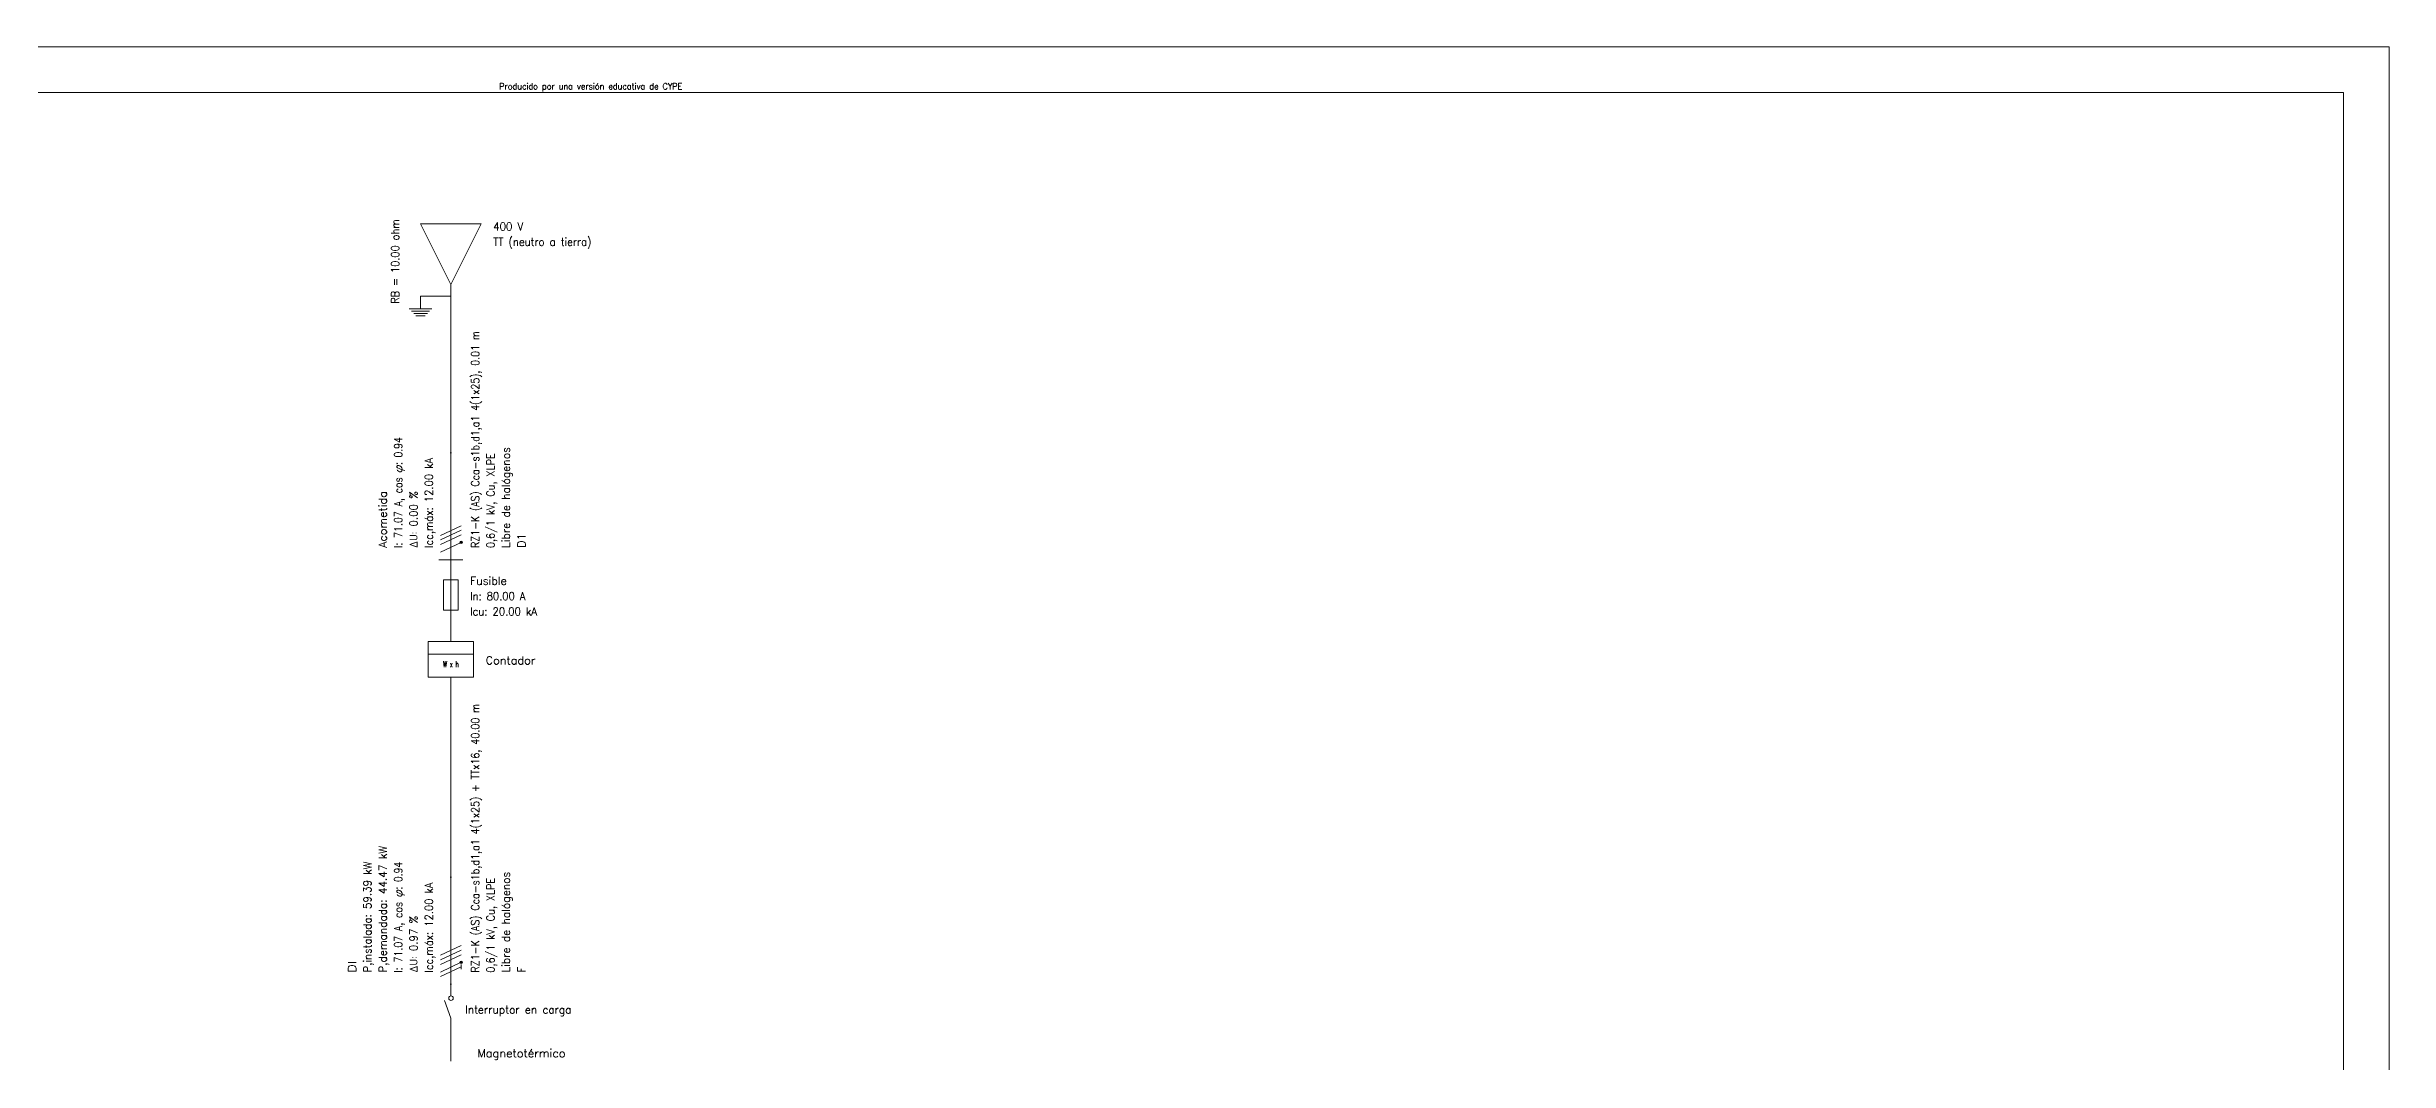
# Model space of a CAD drawing. Header units: millimetres. Extents: x 0 to 237, y 0 to 183.
# Drawn here: x 82.6 to 236.7, y 116 to 182.8 of the extents above; entities that cross this region are included whole.
import ezdxf
from ezdxf.enums import TextEntityAlignment as Align

# ---------------------------------------------------------------- set-up
doc = ezdxf.new("R2010")
doc.units = ezdxf.units.MM
for name, color, linetype, lineweight in [('DISTRIBUCION', 7, 'Continuous', 0), ('LINEA', 7, 'Continuous', 0), ('RECUAD_LIMITES', 2, 'Continuous', 0), ('RECUAD_MARCO', 1, 'Continuous', 0), ('SUMINISTRO', 7, 'Continuous', 0), ('TEXTOS', 7, 'Continuous', 30)]:
    doc.layers.add(name, color=color, linetype=linetype, lineweight=lineweight)
doc.styles.add('CYPETXT_romans', font='', dxfattribs={"height": 0.2})
doc.styles.add('CYPETXT_romans_st1', font='', dxfattribs={"height": 0.2})
doc.styles.get('CYPETXT_romans').set_extended_font_data('romans')
doc.styles.get('CYPETXT_romans_st1').set_extended_font_data('romans', bold=True)

# ---------------------------------------------------------------- blocks, each defined once
blk = doc.blocks.new('elccanaliz3fn02')
at = {"layer": 'SUMINISTRO'}
h = blk.add_hatch(color=256, dxfattribs=at)
edge = h.paths.add_edge_path(flags=0)
edge.add_arc((-0.0004, 0.0352), 0.0002, 0, 360)
h = blk.add_hatch(color=256, dxfattribs=at)
edge = h.paths.add_edge_path(flags=0)
edge.add_arc((0.0064, -0.0238), 0.0008, 0, 360)
h = blk.add_hatch(color=256, dxfattribs=at)
edge = h.paths.add_edge_path(flags=0)
edge.add_arc((-0.0004, -0.0352), 0.0002, 0, 360)
for p, q in [((-0.0004, -0.035), (-0.0004, 0.035)), ((-0.0072, -0.0192), (0.0064, -0.0128)), ((-0.0072, -0.0222), (0.0064, -0.0158)), ((-0.0072, -0.0252), (0.0064, -0.0188)), ((-0.0072, -0.0302), (0.0064, -0.0238))]:
    blk.add_line(p, q, dxfattribs=at)
for centre, radius in [((-0.0004, 0.0352), 0.0002), ((0.0064, -0.0238), 0.0008), ((-0.0004, -0.0352), 0.0002)]:
    blk.add_circle(centre, radius, dxfattribs=at)
blk = doc.blocks.new('elctomtie')
at = {"layer": 'SUMINISTRO'}
for p, q in [((0, -0.002), (0, 0.0065)), ((-0.0075, -0.002), (0.0075, -0.002)), ((-0.006, -0.0035), (0.006, -0.0035)), ((-0.0045, -0.005), (0.0045, -0.005)), ((-0.003, -0.0065), (0.003, -0.0065))]:
    blk.add_line(p, q, dxfattribs=at)
blk = doc.blocks.new('elcacbttt')
at = {"layer": 'SUMINISTRO'}
for p, q in [((0.00375, -0.03025), (0.00375, -0.00975)), ((-0.01625, -0.01725), (0.00375, -0.01725))]:
    blk.add_line(p, q, dxfattribs=at)
blk.add_lwpolyline([(0.00375, -0.00975), (0.02375, 0.03025), (-0.01625, 0.03025), (0.00375, -0.00975)], close=True, dxfattribs=at)
blk.add_blockref('elctomtie', (-0.01625, -0.02375), dxfattribs=at)
blk = doc.blocks.new('elcfus01')
at = {"layer": 'LINEA'}
blk.add_line((0, 0.01), (0, 0.015), dxfattribs=at)
blk.add_lwpolyline([(-0.00475, -0.01), (0.00475, -0.01), (0.00475, 0.01), (-0.00475, 0.01), (-0.00475, -0.01)], close=True, dxfattribs=at)
blk.add_lwpolyline([(0, -0.015), (0, -0.01), (0, 0.01)], dxfattribs=at)
blk = doc.blocks.new('elccontador')
at = {"layer": 'LINEA'}
for p, q in [((0, 0.01175), (0, 0.01925)), ((0, -0.01925), (0, -0.01175))]:
    blk.add_line(p, q, dxfattribs=at)
for points in [[(-0.015, 0.00325), (0.015, 0.00325), (0.015, 0.01175), (-0.015, 0.01175), (-0.015, 0.00325)], [(-0.015, -0.01175), (0.015, -0.01175), (0.015, 0.00325), (-0.015, 0.00325), (-0.015, -0.01175)]]:
    blk.add_lwpolyline(points, close=True, dxfattribs=at)
blk = doc.blocks.new('elccanaliz3fn01')
at = {"layer": 'LINEA'}
h = blk.add_hatch(color=256, dxfattribs=at)
edge = h.paths.add_edge_path(flags=0)
edge.add_arc((-0.0004, 0.0352), 0.0002, 0, 360)
h = blk.add_hatch(color=256, dxfattribs=at)
edge = h.paths.add_edge_path(flags=0)
edge.add_arc((0.0064, -0.0208), 0.0008, 0, 360)
h = blk.add_hatch(color=256, dxfattribs=at)
edge = h.paths.add_edge_path(flags=0)
edge.add_arc((-0.0004, -0.0352), 0.0002, 0, 360)
for p, q in [((-0.0004, -0.035), (-0.0004, 0.035)), ((-0.0072, -0.0162), (0.0064, -0.0098)), ((-0.0072, -0.0192), (0.0064, -0.0128)), ((-0.0072, -0.0222), (0.0064, -0.0158)), ((-0.0072, -0.0272), (0.0064, -0.0208)), ((-0.0072, -0.0302), (0.0064, -0.0238)), ((0.0064, -0.0253), (0.0064, -0.0223))]:
    blk.add_line(p, q, dxfattribs=at)
for centre, radius in [((-0.0004, 0.0352), 0.0002), ((0.0064, -0.0208), 0.0008), ((-0.0004, -0.0352), 0.0002)]:
    blk.add_circle(centre, radius, dxfattribs=at)
blk = doc.blocks.new('elcintcar')
at = {"layer": 'LINEA'}
blk.add_line((0.0014, 0.0083), (0.0014, 0.0158), dxfattribs=at)
blk.add_lwpolyline([(0.0014, -0.0158), (0.0014, -0.0064), (-0.0029, 0.0053)], dxfattribs=at)
blk.add_circle((0.0014, 0.0068), 0.0015, dxfattribs=at)

msp = doc.modelspace()

# ---------------------------------------------------------------- linework, layer by layer
at = {"layer": 'DISTRIBUCION'}
msp.add_line((108.34, 149.03), (109.94, 149.03), dxfattribs=at)
at = {"layer": 'LINEA'}
for p, q in [((109.14, 149.03), (109.14, 148.22)), ((109.14, 144.41), (109.14, 145.22)), ((109.14, 140.56), (109.14, 128.16)), ((109.14, 121.08), (109.14, 121.08)), ((109.14, 117.92), (109.14, 116.03))]:
    msp.add_line(p, q, dxfattribs=at)
at = {"layer": 'RECUAD_LIMITES'}
msp.add_lwpolyline([(0, 0), (236.7, 0), (236.7, 182.8), (0, 182.8), (0, 0)], close=True, dxfattribs=at)
at = {"layer": 'RECUAD_MARCO'}
msp.add_lwpolyline([(3, 3), (233.7, 3), (233.7, 179.8), (3, 179.8), (3, 3)], close=True, dxfattribs=at)
at = {"layer": 'SUMINISTRO'}
for p, q in [((109.14, 165.09), (109.14, 156.1)), ((109.14, 149.03), (109.14, 149.03))]:
    msp.add_line(p, q, dxfattribs=at)

# ---------------------------------------------------------------- block references
at = {"layer": 'LINEA', "xscale": 100, "yscale": 100, "zscale": 100}
for name, p in [('elcfus01', (109.14, 146.72)), ('elccontador', (109.14, 142.49)), ('elccanaliz3fn01', (109.18, 124.62)), ('elcintcar', (109.01, 119.5))]:
    msp.add_blockref(name, p, dxfattribs=at)
at = {"layer": 'SUMINISTRO', "xscale": 100, "yscale": 100, "zscale": 100}
for name, p in [('elcacbttt', (108.77, 168.12)), ('elccanaliz3fn02', (109.18, 152.56))]:
    msp.add_blockref(name, p, dxfattribs=at)

# ---------------------------------------------------------------- texts
at = {"layer": 'LINEA', "style": 'CYPETXT_romans', "width": 0.552857}
msp.add_text('W x h', height=0.4, dxfattribs=at).set_placement((108.63, 141.96), (109.66, 141.96), align=Align.FIT)
at = {"layer": 'RECUAD_MARCO', "style": 'CYPETXT_romans_st1', "width": 0.832263}
msp.add_text('Producido por una versión educativa de CYPE', height=0.4, dxfattribs=at).set_placement((112.33, 180), (124.37, 180), align=Align.FIT)
at = {"layer": 'TEXTOS', "style": 'CYPETXT_romans'}
for s, height, width, p, p2 in [('RB = 10.00 ohm', 0.5267, 0.777846, (105.74, 165.88), (105.74, 171.44)), ('RZ1-K (AS) Cca-s1b,d1,a1 4(1x25), 0.01 m', 0.5267, 0.76066, (111.01, 149.81), (111.01, 164.08)), (': 0.94', 0.527, 0.739018, (105.94, 155.27), (105.94, 157.1)), ('Icc,máx: 12.00 kA', 0.5267, 0.801506, (107.96, 149.81), (107.96, 155.74)), ('0,6/1 kV, Cu, XLPE', 0.5267, 0.765202, (112.02, 149.81), (112.02, 156.05)), ('Libre de halógenos', 0.5267, 0.861207, (113.03, 149.81), (113.03, 156.44)), ('I: 71.07 A, cos ', 0.5267, 0.720832, (105.94, 149.81), (105.94, 154.77)), ('φ', 0.527, 1.465348, (105.94, 154.76), (105.94, 155.31)), ('Acometida', 0.527, 0.95201, (104.92, 149.81), (104.92, 153.56)), ('ΔU: 0.00 %', 0.527, 0.815036, (106.95, 149.81), (106.95, 153.55)), ('D1', 0.527, 1.216762, (114.05, 149.81), (114.05, 150.79)), ('RZ1-K (AS) Cca-s1b,d1,a1 4(1x25) + TTx16, 40.00 m', 0.5267, 0.762434, (111.01, 121.86), (111.01, 139.55)), ('P,demandada: 44.47 kW', 0.5267, 0.84693, (104.92, 121.86), (104.92, 130.21)), ('P,instalada: 59.39 kW', 0.5267, 0.827827, (103.91, 121.86), (103.91, 129.17)), (': 0.94', 0.527, 0.739018, (105.94, 127.32), (105.94, 129.15)), ('0,6/1 kV, Cu, XLPE', 0.5267, 0.765202, (112.02, 121.86), (112.02, 128.1)), ('Libre de halógenos', 0.5267, 0.861207, (113.03, 121.86), (113.03, 128.49)), ('I: 71.07 A, cos ', 0.5267, 0.720832, (105.94, 121.86), (105.94, 126.82)), ('φ', 0.527, 1.465348, (105.94, 126.81), (105.94, 127.36)), ('Icc,máx: 12.00 kA', 0.5267, 0.801506, (107.96, 121.86), (107.96, 127.79)), ('ΔU: 0.97 %', 0.527, 0.815036, (106.95, 121.86), (106.95, 125.6)), ('DI', 0.527, 1.218332, (102.9, 121.86), (102.9, 122.63)), ('F', 0.527, 0.905068, (114.05, 121.86), (114.05, 122.25))]:
    msp.add_text(s, height=height, rotation=90, dxfattribs=dict(at, width=width)).set_placement(p, p2, align=Align.FIT)
for s, height, width, p, p2 in [('400 V', 0.527, 0.804233, (111.93, 170.71), (113.91, 170.71)), ('TT (neutro a tierra)', 0.5267, 0.803105, (111.93, 169.7), (118.4, 169.7)), ('In: 80.00 A', 0.5267, 0.781632, (110.41, 146.38), (114.05, 146.38)), ('Fusible', 0.527, 0.926913, (110.41, 147.39), (112.82, 147.39)), ('Icu: 20.00 kA', 0.5267, 0.794243, (110.41, 145.37), (114.81, 145.37)), ('Contador', 0.527, 0.933038, (111.43, 142.15), (114.71, 142.15)), ('Interruptor en carga', 0.5267, 0.851063, (110.08, 119.16), (117.08, 119.16)), ('Magnetotérmico', 0.5267, 0.945854, (110.88, 116.29), (116.69, 116.29))]:
    msp.add_text(s, height=height, dxfattribs=dict(at, width=width)).set_placement(p, p2, align=Align.FIT)

doc.saveas('drawing.dxf')
